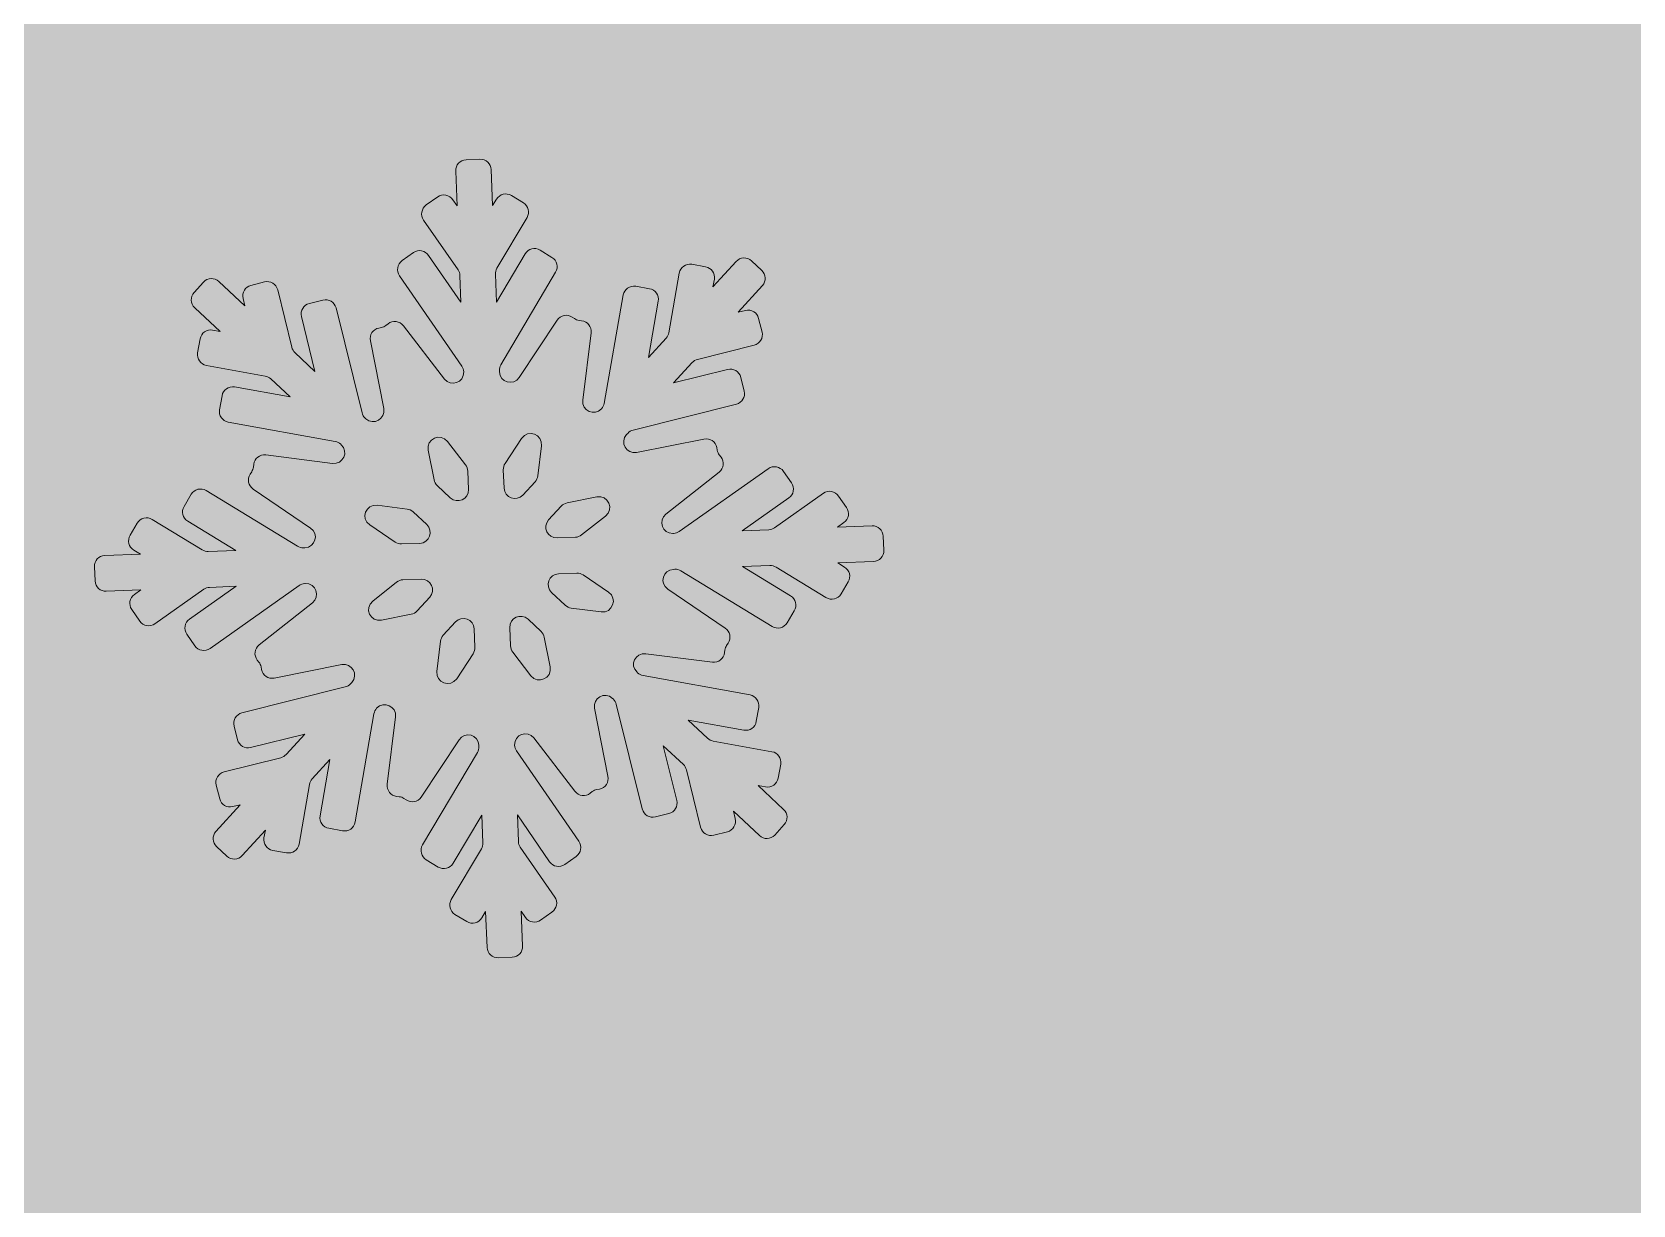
# Model space of a CAD drawing. Header units: millimetres. Extents: x 7 to 184, y -113 to -15.
# Drawn here: x 162.42 to 173.38, y -66.57 to -58.55 of the extents above; entities that cross this region are included whole.
import ezdxf

# ---------------------------------------------------------------- set-up
doc = ezdxf.new("R2010")
doc.units = ezdxf.units.MM
doc.header["$MEASUREMENT"] = 0
doc.layers.add('engraving', color=7, linetype='Continuous')
doc.layers.add('Layer 1', color=7, linetype='Continuous')

msp = doc.modelspace()

# ---------------------------------------------------------------- hatches: boundary and pattern name
at = {"layer": 'Layer 1'}
h = msp.add_hatch(color=2, dxfattribs=at)
h.dxf.hatch_style = 2
edge = h.paths.add_edge_path()
edge.add_spline(control_points=[(180.995, -53.469), (178.767, -48.299), (175.73, -43.788), (171.88, -39.938), (168.03, -36.088), (163.518, -33.05), (158.349, -30.823), (155.446, -29.574), (152.43, -28.675), (149.302, -28.126), (148.522, -26.725), (147.075, -25.741), (145.396, -25.613), (146.901, -24.497), (147.881, -22.714), (147.881, -20.697), (147.881, -17.317), (145.14, -14.576), (141.76, -14.576), (138.38, -14.576), (135.639, -17.317), (135.639, -20.697), (135.639, -22.714), (136.619, -24.497), (138.124, -25.613), (136.445, -25.741), (134.998, -26.725), (134.218, -28.126), (131.089, -28.675), (128.074, -29.574), (125.173, -30.823), (120.001, -33.05), (115.491, -36.088), (111.642, -39.938), (107.792, -43.788), (104.753, -48.299), (102.526, -53.469), (100.299, -58.64), (99.186, -64.169), (99.186, -70.057), (99.186, -75.945), (100.299, -81.476), (102.526, -86.645), (104.753, -91.817), (107.792, -96.327), (111.642, -100.176), (115.491, -104.026), (120.001, -107.066), (125.173, -109.291), (130.342, -111.517), (135.873, -112.632), (141.761, -112.632), (147.648, -112.632), (153.178, -111.517), (158.349, -109.291), (163.518, -107.066), (168.03, -104.026), (171.88, -100.176), (175.73, -96.327), (178.767, -91.817), (180.995, -86.645), (183.221, -81.476), (184.335, -75.945), (184.335, -70.057), (184.335, -64.169), (183.221, -58.64), (180.995, -53.469)], knot_values=[0, 0, 0, 0, 1, 1, 1, 2, 2, 2, 3, 3, 3, 4, 4, 4, 5, 5, 5, 6, 6, 6, 7, 7, 7, 8, 8, 8, 9, 9, 9, 10, 10, 10, 11, 11, 11, 12, 12, 12, 13, 13, 13, 14, 14, 14, 15, 15, 15, 16, 16, 16, 17, 17, 17, 18, 18, 18, 19, 19, 19, 20, 20, 20, 21, 21, 21, 22, 22, 22, 22], degree=3, periodic=1)
edge = h.paths.add_edge_path()
edge.add_spline(control_points=[(137.953, -20.697), (137.953, -18.598), (139.661, -16.89), (141.76, -16.89), (143.86, -16.89), (145.567, -18.598), (145.567, -20.697), (145.567, -22.796), (143.86, -24.504), (141.76, -24.504), (139.661, -24.504), (137.953, -22.796), (137.953, -20.697)], knot_values=[0, 0, 0, 0, 1, 1, 1, 2, 2, 2, 3, 3, 3, 4, 4, 4, 4], degree=3, periodic=1)
edge = h.paths.add_edge_path()
edge.add_spline(control_points=[(158.575, -76.964), (157.631, -79.154), (156.368, -81.06), (154.782, -82.682), (153.197, -84.307), (151.309, -85.589), (149.121, -86.532), (146.93, -87.476), (144.591, -87.947), (142.1, -87.947), (139.609, -87.947), (137.268, -87.476), (135.08, -86.532), (132.89, -85.589), (130.984, -84.307), (129.362, -82.682), (127.738, -81.06), (126.455, -79.154), (125.512, -76.964), (124.567, -74.776), (124.097, -72.435), (124.097, -69.944), (124.097, -67.453), (124.567, -65.114), (125.512, -62.924), (126.455, -60.735), (127.738, -58.847), (129.362, -57.262), (130.984, -55.677), (132.89, -54.414), (135.08, -53.469), (137.268, -52.526), (139.609, -52.053), (142.1, -52.053), (144.591, -52.053), (146.93, -52.526), (149.121, -53.469), (151.309, -54.414), (153.197, -55.677), (154.782, -57.262), (156.368, -58.847), (157.631, -60.735), (158.575, -62.924), (159.518, -65.114), (159.99, -67.453), (159.99, -69.944), (159.99, -72.435), (159.518, -74.776), (158.575, -76.964)], knot_values=[0, 0, 0, 0, 1, 1, 1, 2, 2, 2, 3, 3, 3, 4, 4, 4, 5, 5, 5, 6, 6, 6, 7, 7, 7, 8, 8, 8, 9, 9, 9, 10, 10, 10, 11, 11, 11, 12, 12, 12, 13, 13, 13, 14, 14, 14, 15, 15, 15, 16, 16, 16, 16], degree=3, periodic=1)

# ---------------------------------------------------------------- linework, layer by layer
at = {"layer": 'engraving', "lineweight": 0}
for points, knots in [([(168.249, -61.997), (168.247, -61.956), (168.213, -61.924), (168.172, -61.926), (168.172, -61.926), (167.936, -61.935), (167.936, -61.935), (167.936, -61.935), (167.98, -61.904), (167.98, -61.904), (168.013, -61.88), (168.021, -61.835), (167.998, -61.801), (167.998, -61.801), (167.943, -61.722), (167.943, -61.722), (167.919, -61.688), (167.873, -61.679), (167.839, -61.703), (167.839, -61.703), (167.505, -61.939), (167.505, -61.939), (167.493, -61.948), (167.479, -61.952), (167.465, -61.953), (167.465, -61.953), (167.284, -61.96), (167.284, -61.96), (167.284, -61.96), (167.602, -61.735), (167.602, -61.735), (167.636, -61.712), (167.644, -61.666), (167.621, -61.632), (167.621, -61.632), (167.566, -61.553), (167.566, -61.553), (167.542, -61.519), (167.496, -61.511), (167.462, -61.535), (167.462, -61.535), (166.853, -61.965), (166.853, -61.965), (166.842, -61.973), (166.828, -61.978), (166.813, -61.978), (166.813, -61.978), (166.81, -61.978), (166.81, -61.978), (166.738, -61.981), (166.705, -61.89), (166.761, -61.846), (166.761, -61.846), (167.126, -61.558), (167.126, -61.558), (167.158, -61.533), (167.164, -61.487), (167.139, -61.455), (167.139, -61.455), (167.127, -61.44), (167.127, -61.44), (167.12, -61.431), (167.116, -61.42), (167.113, -61.409), (167.113, -61.409), (167.11, -61.39), (167.11, -61.39), (167.102, -61.35), (167.063, -61.324), (167.022, -61.332), (167.022, -61.332), (166.561, -61.424), (166.561, -61.424), (166.491, -61.438), (166.444, -61.354), (166.492, -61.301), (166.492, -61.301), (166.5, -61.293), (166.5, -61.293), (166.51, -61.282), (166.522, -61.274), (166.537, -61.271), (166.537, -61.271), (167.244, -61.093), (167.244, -61.093), (167.283, -61.083), (167.307, -61.043), (167.298, -61.004), (167.298, -61.004), (167.274, -60.91), (167.274, -60.91), (167.264, -60.87), (167.224, -60.845), (167.184, -60.855), (167.184, -60.855), (166.814, -60.948), (166.814, -60.948), (166.814, -60.948), (166.942, -60.809), (166.942, -60.809), (166.951, -60.798), (166.964, -60.79), (166.978, -60.787), (166.978, -60.787), (167.366, -60.689), (167.366, -60.689), (167.405, -60.679), (167.43, -60.639), (167.42, -60.6), (167.42, -60.6), (167.396, -60.506), (167.396, -60.506), (167.387, -60.466), (167.346, -60.442), (167.306, -60.452), (167.306, -60.452), (167.256, -60.464), (167.256, -60.464), (167.256, -60.464), (167.422, -60.282), (167.422, -60.282), (167.449, -60.252), (167.447, -60.206), (167.418, -60.178), (167.418, -60.178), (167.347, -60.112), (167.347, -60.112), (167.317, -60.084), (167.27, -60.086), (167.242, -60.117), (167.242, -60.117), (167.083, -60.29), (167.083, -60.29), (167.083, -60.29), (167.093, -60.238), (167.093, -60.238), (167.1, -60.198), (167.073, -60.16), (167.033, -60.153), (167.033, -60.153), (166.939, -60.136), (166.939, -60.136), (166.898, -60.129), (166.86, -60.156), (166.853, -60.196), (166.853, -60.196), (166.782, -60.604), (166.782, -60.604), (166.779, -60.618), (166.773, -60.631), (166.763, -60.641), (166.763, -60.641), (166.642, -60.774), (166.642, -60.774), (166.642, -60.774), (166.709, -60.389), (166.709, -60.389), (166.716, -60.349), (166.689, -60.31), (166.649, -60.303), (166.649, -60.303), (166.555, -60.286), (166.555, -60.286), (166.515, -60.279), (166.476, -60.306), (166.469, -60.346), (166.469, -60.346), (166.34, -61.088), (166.34, -61.088), (166.337, -61.102), (166.331, -61.115), (166.321, -61.125), (166.321, -61.125), (166.321, -61.125), (166.321, -61.125), (166.273, -61.179), (166.184, -61.138), (166.193, -61.066), (166.193, -61.066), (166.249, -60.604), (166.249, -60.604), (166.254, -60.564), (166.225, -60.527), (166.185, -60.522), (166.185, -60.522), (166.167, -60.52), (166.167, -60.52), (166.156, -60.518), (166.145, -60.514), (166.135, -60.507), (166.135, -60.507), (166.12, -60.497), (166.12, -60.497), (166.086, -60.474), (166.04, -60.483), (166.017, -60.518), (166.017, -60.518), (165.758, -60.91), (165.758, -60.91), (165.718, -60.97), (165.625, -60.944), (165.622, -60.872), (165.622, -60.872), (165.622, -60.864), (165.622, -60.864), (165.621, -60.849), (165.625, -60.835), (165.632, -60.823), (165.632, -60.823), (166.007, -60.19), (166.007, -60.19), (166.028, -60.155), (166.017, -60.11), (165.982, -60.089), (165.982, -60.089), (165.9, -60.039), (165.9, -60.039), (165.865, -60.017), (165.819, -60.029), (165.798, -60.064), (165.798, -60.064), (165.603, -60.394), (165.603, -60.394), (165.603, -60.394), (165.595, -60.204), (165.595, -60.204), (165.595, -60.19), (165.598, -60.176), (165.605, -60.163), (165.605, -60.163), (165.811, -59.816), (165.811, -59.816), (165.832, -59.781), (165.821, -59.736), (165.786, -59.715), (165.786, -59.715), (165.704, -59.665), (165.704, -59.665), (165.669, -59.644), (165.623, -59.655), (165.602, -59.691), (165.602, -59.691), (165.576, -59.734), (165.576, -59.734), (165.576, -59.734), (165.566, -59.488), (165.566, -59.488), (165.564, -59.448), (165.53, -59.416), (165.489, -59.417), (165.489, -59.417), (165.394, -59.421), (165.394, -59.421), (165.353, -59.423), (165.321, -59.457), (165.323, -59.498), (165.323, -59.498), (165.332, -59.735), (165.332, -59.735), (165.332, -59.735), (165.304, -59.694), (165.304, -59.694), (165.28, -59.66), (165.233, -59.651), (165.2, -59.675), (165.2, -59.675), (165.122, -59.73), (165.122, -59.73), (165.088, -59.754), (165.08, -59.8), (165.103, -59.833), (165.103, -59.833), (165.339, -60.173), (165.339, -60.173), (165.347, -60.185), (165.351, -60.198), (165.352, -60.213), (165.352, -60.213), (165.359, -60.395), (165.359, -60.395), (165.359, -60.395), (165.138, -60.075), (165.138, -60.075), (165.115, -60.041), (165.068, -60.032), (165.034, -60.056), (165.034, -60.056), (164.956, -60.111), (164.956, -60.111), (164.923, -60.135), (164.915, -60.181), (164.938, -60.214), (164.938, -60.214), (165.365, -60.833), (165.365, -60.833), (165.373, -60.844), (165.378, -60.858), (165.378, -60.872), (165.378, -60.872), (165.378, -60.873), (165.378, -60.873), (165.381, -60.945), (165.29, -60.979), (165.246, -60.921), (165.246, -60.921), (164.965, -60.556), (164.965, -60.556), (164.939, -60.524), (164.892, -60.518), (164.86, -60.543), (164.86, -60.543), (164.846, -60.554), (164.846, -60.554), (164.837, -60.561), (164.826, -60.566), (164.815, -60.569), (164.815, -60.569), (164.797, -60.572), (164.797, -60.572), (164.757, -60.58), (164.731, -60.619), (164.739, -60.659), (164.739, -60.659), (164.831, -61.124), (164.831, -61.124), (164.845, -61.195), (164.76, -61.242), (164.707, -61.193), (164.707, -61.193), (164.703, -61.189), (164.703, -61.189), (164.692, -61.179), (164.685, -61.166), (164.682, -61.152), (164.682, -61.152), (164.504, -60.435), (164.504, -60.435), (164.494, -60.395), (164.454, -60.371), (164.414, -60.381), (164.414, -60.381), (164.322, -60.404), (164.322, -60.404), (164.282, -60.414), (164.258, -60.454), (164.268, -60.494), (164.268, -60.494), (164.36, -60.869), (164.36, -60.869), (164.36, -60.869), (164.223, -60.74), (164.223, -60.74), (164.213, -60.731), (164.205, -60.718), (164.202, -60.704), (164.202, -60.704), (164.105, -60.311), (164.105, -60.311), (164.095, -60.271), (164.054, -60.247), (164.015, -60.256), (164.015, -60.256), (163.922, -60.28), (163.922, -60.28), (163.883, -60.29), (163.859, -60.33), (163.868, -60.369), (163.868, -60.369), (163.881, -60.42), (163.881, -60.42), (163.881, -60.42), (163.703, -60.254), (163.703, -60.254), (163.673, -60.226), (163.625, -60.227), (163.597, -60.258), (163.597, -60.258), (163.533, -60.329), (163.533, -60.329), (163.505, -60.359), (163.507, -60.405), (163.537, -60.433), (163.537, -60.433), (163.711, -60.596), (163.711, -60.596), (163.711, -60.596), (163.66, -60.587), (163.66, -60.587), (163.62, -60.579), (163.581, -60.606), (163.574, -60.647), (163.574, -60.647), (163.557, -60.742), (163.557, -60.742), (163.55, -60.782), (163.577, -60.821), (163.617, -60.828), (163.617, -60.828), (164.02, -60.901), (164.02, -60.901), (164.034, -60.903), (164.047, -60.91), (164.057, -60.92), (164.057, -60.92), (164.191, -61.044), (164.191, -61.044), (164.191, -61.044), (163.81, -60.975), (163.81, -60.975), (163.769, -60.968), (163.731, -60.995), (163.724, -61.036), (163.724, -61.036), (163.707, -61.131), (163.707, -61.131), (163.7, -61.171), (163.727, -61.209), (163.767, -61.217), (163.767, -61.217), (164.499, -61.349), (164.499, -61.349), (164.513, -61.352), (164.526, -61.358), (164.537, -61.368), (164.537, -61.368), (164.54, -61.371), (164.54, -61.371), (164.593, -61.42), (164.552, -61.508), (164.48, -61.499), (164.48, -61.499), (164.024, -61.441), (164.024, -61.441), (163.983, -61.436), (163.946, -61.465), (163.941, -61.505), (163.941, -61.505), (163.939, -61.524), (163.939, -61.524), (163.937, -61.535), (163.933, -61.546), (163.927, -61.556), (163.927, -61.556), (163.917, -61.572), (163.917, -61.572), (163.894, -61.606), (163.903, -61.651), (163.937, -61.674), (163.937, -61.674), (164.33, -61.941), (164.33, -61.941), (164.389, -61.981), (164.363, -62.073), (164.291, -62.076), (164.291, -62.076), (164.282, -62.076), (164.282, -62.076), (164.267, -62.077), (164.253, -62.073), (164.24, -62.066), (164.24, -62.066), (163.615, -61.685), (163.615, -61.685), (163.58, -61.663), (163.534, -61.675), (163.513, -61.71), (163.513, -61.71), (163.464, -61.793), (163.464, -61.793), (163.443, -61.828), (163.454, -61.873), (163.489, -61.894), (163.489, -61.894), (163.818, -62.094), (163.818, -62.094), (163.818, -62.094), (163.63, -62.102), (163.63, -62.102), (163.616, -62.102), (163.602, -62.098), (163.589, -62.091), (163.589, -62.091), (163.247, -61.882), (163.247, -61.882), (163.211, -61.861), (163.165, -61.872), (163.144, -61.908), (163.144, -61.908), (163.095, -61.99), (163.095, -61.99), (163.074, -62.025), (163.086, -62.071), (163.12, -62.092), (163.12, -62.092), (163.166, -62.12), (163.166, -62.12), (163.166, -62.12), (162.922, -62.129), (162.922, -62.129), (162.881, -62.131), (162.85, -62.165), (162.851, -62.206), (162.851, -62.206), (162.855, -62.303), (162.855, -62.303), (162.857, -62.344), (162.891, -62.376), (162.932, -62.374), (162.932, -62.374), (163.168, -62.365), (163.168, -62.365), (163.168, -62.365), (163.124, -62.396), (163.124, -62.396), (163.091, -62.419), (163.083, -62.465), (163.106, -62.499), (163.106, -62.499), (163.161, -62.578), (163.161, -62.578), (163.185, -62.612), (163.231, -62.62), (163.265, -62.596), (163.265, -62.596), (163.599, -62.36), (163.599, -62.36), (163.611, -62.352), (163.625, -62.347), (163.639, -62.347), (163.639, -62.347), (163.82, -62.34), (163.82, -62.34), (163.82, -62.34), (163.501, -62.564), (163.501, -62.564), (163.468, -62.588), (163.46, -62.634), (163.483, -62.667), (163.483, -62.667), (163.538, -62.747), (163.538, -62.747), (163.562, -62.78), (163.608, -62.789), (163.642, -62.765), (163.642, -62.765), (164.251, -62.335), (164.251, -62.335), (164.262, -62.327), (164.276, -62.322), (164.291, -62.321), (164.291, -62.321), (164.294, -62.321), (164.294, -62.321), (164.366, -62.318), (164.399, -62.409), (164.343, -62.454), (164.343, -62.454), (163.978, -62.741), (163.978, -62.741), (163.946, -62.766), (163.94, -62.812), (163.965, -62.845), (163.965, -62.845), (163.977, -62.86), (163.977, -62.86), (163.984, -62.869), (163.988, -62.879), (163.991, -62.891), (163.991, -62.891), (163.994, -62.909), (163.994, -62.909), (164.002, -62.95), (164.041, -62.976), (164.081, -62.968), (164.081, -62.968), (164.543, -62.876), (164.543, -62.876), (164.613, -62.862), (164.66, -62.946), (164.612, -62.999), (164.612, -62.999), (164.604, -63.007), (164.604, -63.007), (164.594, -63.018), (164.582, -63.025), (164.567, -63.029), (164.567, -63.029), (163.86, -63.206), (163.86, -63.206), (163.821, -63.216), (163.797, -63.256), (163.806, -63.296), (163.806, -63.296), (163.83, -63.39), (163.83, -63.39), (163.84, -63.43), (163.88, -63.454), (163.92, -63.444), (163.92, -63.444), (164.29, -63.351), (164.29, -63.351), (164.29, -63.351), (164.162, -63.491), (164.162, -63.491), (164.153, -63.502), (164.14, -63.509), (164.126, -63.513), (164.126, -63.513), (163.738, -63.61), (163.738, -63.61), (163.699, -63.62), (163.674, -63.66), (163.684, -63.7), (163.684, -63.7), (163.708, -63.794), (163.708, -63.794), (163.717, -63.834), (163.758, -63.858), (163.798, -63.848), (163.798, -63.848), (163.848, -63.835), (163.848, -63.835), (163.848, -63.835), (163.682, -64.017), (163.682, -64.017), (163.655, -64.047), (163.657, -64.094), (163.686, -64.121), (163.686, -64.121), (163.756, -64.187), (163.756, -64.187), (163.787, -64.215), (163.834, -64.213), (163.862, -64.183), (163.862, -64.183), (164.021, -64.009), (164.021, -64.009), (164.021, -64.009), (164.011, -64.061), (164.011, -64.061), (164.004, -64.101), (164.031, -64.14), (164.071, -64.147), (164.071, -64.147), (164.165, -64.164), (164.165, -64.164), (164.206, -64.171), (164.244, -64.144), (164.251, -64.104), (164.251, -64.104), (164.322, -63.696), (164.322, -63.696), (164.325, -63.682), (164.331, -63.669), (164.341, -63.658), (164.341, -63.658), (164.462, -63.525), (164.462, -63.525), (164.462, -63.525), (164.395, -63.911), (164.395, -63.911), (164.388, -63.951), (164.415, -63.989), (164.455, -63.996), (164.455, -63.996), (164.549, -64.013), (164.549, -64.013), (164.589, -64.021), (164.628, -63.994), (164.635, -63.953), (164.635, -63.953), (164.764, -63.212), (164.764, -63.212), (164.767, -63.198), (164.773, -63.185), (164.782, -63.174), (164.782, -63.174), (164.782, -63.174), (164.782, -63.174), (164.831, -63.121), (164.92, -63.162), (164.911, -63.233), (164.911, -63.233), (164.855, -63.695), (164.855, -63.695), (164.85, -63.736), (164.878, -63.773), (164.919, -63.778), (164.919, -63.778), (164.937, -63.78), (164.937, -63.78), (164.948, -63.781), (164.959, -63.786), (164.969, -63.792), (164.969, -63.792), (164.984, -63.802), (164.984, -63.802), (165.018, -63.825), (165.064, -63.816), (165.087, -63.782), (165.087, -63.782), (165.346, -63.39), (165.346, -63.39), (165.386, -63.33), (165.479, -63.356), (165.482, -63.428), (165.482, -63.428), (165.482, -63.436), (165.482, -63.436), (165.483, -63.45), (165.479, -63.465), (165.472, -63.477), (165.472, -63.477), (165.096, -64.11), (165.096, -64.11), (165.076, -64.145), (165.087, -64.19), (165.122, -64.211), (165.122, -64.211), (165.203, -64.261), (165.203, -64.261), (165.239, -64.282), (165.285, -64.271), (165.306, -64.235), (165.306, -64.235), (165.501, -63.906), (165.501, -63.906), (165.501, -63.906), (165.509, -64.095), (165.509, -64.095), (165.509, -64.11), (165.506, -64.124), (165.499, -64.136), (165.499, -64.136), (165.293, -64.484), (165.293, -64.484), (165.272, -64.518), (165.283, -64.564), (165.318, -64.585), (165.318, -64.585), (165.4, -64.634), (165.4, -64.634), (165.435, -64.656), (165.481, -64.645), (165.502, -64.609), (165.502, -64.609), (165.528, -64.565), (165.528, -64.565), (165.528, -64.565), (165.538, -64.811), (165.538, -64.811), (165.539, -64.852), (165.574, -64.884), (165.615, -64.882), (165.615, -64.882), (165.71, -64.879), (165.71, -64.879), (165.751, -64.877), (165.783, -64.843), (165.781, -64.802), (165.781, -64.802), (165.772, -64.564), (165.772, -64.564), (165.772, -64.564), (165.8, -64.606), (165.8, -64.606), (165.824, -64.64), (165.871, -64.648), (165.904, -64.624), (165.904, -64.624), (165.982, -64.569), (165.982, -64.569), (166.016, -64.546), (166.024, -64.5), (166.001, -64.467), (166.001, -64.467), (165.765, -64.126), (165.765, -64.126), (165.757, -64.115), (165.753, -64.101), (165.752, -64.087), (165.752, -64.087), (165.745, -63.905), (165.745, -63.905), (165.745, -63.905), (165.966, -64.225), (165.966, -64.225), (165.989, -64.259), (166.036, -64.267), (166.07, -64.243), (166.07, -64.243), (166.148, -64.188), (166.148, -64.188), (166.181, -64.165), (166.189, -64.119), (166.166, -64.085), (166.166, -64.085), (165.739, -63.467), (165.739, -63.467), (165.731, -63.455), (165.726, -63.442), (165.726, -63.428), (165.726, -63.428), (165.726, -63.427), (165.726, -63.427), (165.723, -63.354), (165.814, -63.321), (165.858, -63.378), (165.858, -63.378), (166.139, -63.743), (166.139, -63.743), (166.165, -63.776), (166.212, -63.782), (166.244, -63.756), (166.244, -63.756), (166.258, -63.745), (166.258, -63.745), (166.267, -63.738), (166.278, -63.733), (166.289, -63.731), (166.289, -63.731), (166.307, -63.728), (166.307, -63.728), (166.347, -63.72), (166.373, -63.681), (166.365, -63.64), (166.365, -63.64), (166.273, -63.175), (166.273, -63.175), (166.259, -63.105), (166.344, -63.057), (166.397, -63.107), (166.397, -63.107), (166.401, -63.111), (166.401, -63.111), (166.412, -63.121), (166.419, -63.133), (166.422, -63.147), (166.422, -63.147), (166.6, -63.864), (166.6, -63.864), (166.61, -63.904), (166.65, -63.928), (166.69, -63.918), (166.69, -63.918), (166.782, -63.895), (166.782, -63.895), (166.822, -63.885), (166.846, -63.845), (166.836, -63.806), (166.836, -63.806), (166.743, -63.431), (166.743, -63.431), (166.743, -63.431), (166.881, -63.559), (166.881, -63.559), (166.891, -63.569), (166.898, -63.582), (166.902, -63.596), (166.902, -63.596), (166.999, -63.989), (166.999, -63.989), (167.009, -64.029), (167.05, -64.053), (167.089, -64.043), (167.089, -64.043), (167.182, -64.02), (167.182, -64.02), (167.221, -64.01), (167.245, -63.97), (167.236, -63.93), (167.236, -63.93), (167.223, -63.879), (167.223, -63.879), (167.223, -63.879), (167.401, -64.046), (167.401, -64.046), (167.431, -64.074), (167.479, -64.072), (167.506, -64.042), (167.506, -64.042), (167.571, -63.971), (167.571, -63.971), (167.599, -63.941), (167.597, -63.894), (167.567, -63.867), (167.567, -63.867), (167.393, -63.704), (167.393, -63.704), (167.393, -63.704), (167.444, -63.713), (167.444, -63.713), (167.484, -63.72), (167.523, -63.693), (167.53, -63.653), (167.53, -63.653), (167.547, -63.557), (167.547, -63.557), (167.554, -63.517), (167.527, -63.479), (167.487, -63.472), (167.487, -63.472), (167.084, -63.399), (167.084, -63.399), (167.07, -63.396), (167.057, -63.39), (167.047, -63.38), (167.047, -63.38), (166.913, -63.255), (166.913, -63.255), (166.913, -63.255), (167.294, -63.324), (167.294, -63.324), (167.335, -63.332), (167.373, -63.305), (167.38, -63.264), (167.38, -63.264), (167.397, -63.169), (167.397, -63.169), (167.404, -63.129), (167.377, -63.09), (167.337, -63.083), (167.337, -63.083), (166.605, -62.951), (166.605, -62.951), (166.591, -62.948), (166.577, -62.942), (166.567, -62.932), (166.567, -62.932), (166.564, -62.928), (166.564, -62.928), (166.511, -62.879), (166.552, -62.792), (166.624, -62.801), (166.624, -62.801), (167.08, -62.859), (167.08, -62.859), (167.121, -62.864), (167.158, -62.835), (167.163, -62.794), (167.163, -62.794), (167.165, -62.776), (167.165, -62.776), (167.167, -62.764), (167.171, -62.753), (167.177, -62.744), (167.177, -62.744), (167.187, -62.728), (167.187, -62.728), (167.21, -62.694), (167.201, -62.648), (167.167, -62.626), (167.167, -62.626), (166.774, -62.359), (166.774, -62.359), (166.715, -62.319), (166.741, -62.226), (166.813, -62.224), (166.813, -62.224), (166.822, -62.223), (166.822, -62.223), (166.837, -62.223), (166.851, -62.226), (166.863, -62.234), (166.863, -62.234), (167.489, -62.615), (167.489, -62.615), (167.524, -62.636), (167.57, -62.625), (167.591, -62.589), (167.591, -62.589), (167.64, -62.507), (167.64, -62.507), (167.661, -62.472), (167.65, -62.427), (167.615, -62.405), (167.615, -62.405), (167.286, -62.205), (167.286, -62.205), (167.286, -62.205), (167.473, -62.198), (167.473, -62.198), (167.488, -62.197), (167.502, -62.201), (167.515, -62.209), (167.515, -62.209), (167.857, -62.417), (167.857, -62.417), (167.893, -62.439), (167.939, -62.427), (167.96, -62.392), (167.96, -62.392), (168.009, -62.309), (168.009, -62.309), (168.03, -62.274), (168.018, -62.229), (167.984, -62.208), (167.984, -62.208), (167.938, -62.18), (167.938, -62.18), (167.938, -62.18), (168.182, -62.171), (168.182, -62.171), (168.222, -62.169), (168.254, -62.134), (168.253, -62.093), (168.253, -62.093), (168.249, -61.997), (168.249, -61.997)], [0, 0, 0, 0, 1, 1, 1, 2, 2, 2, 3, 3, 3, 4, 4, 4, 5, 5, 5, 6, 6, 6, 7, 7, 7, 8, 8, 8, 9, 9, 9, 10, 10, 10, 11, 11, 11, 12, 12, 12, 13, 13, 13, 14, 14, 14, 15, 15, 15, 16, 16, 16, 17, 17, 17, 18, 18, 18, 19, 19, 19, 20, 20, 20, 21, 21, 21, 22, 22, 22, 23, 23, 23, 24, 24, 24, 25, 25, 25, 26, 26, 26, 27, 27, 27, 28, 28, 28, 29, 29, 29, 30, 30, 30, 31, 31, 31, 32, 32, 32, 33, 33, 33, 34, 34, 34, 35, 35, 35, 36, 36, 36, 37, 37, 37, 38, 38, 38, 39, 39, 39, 40, 40, 40, 41, 41, 41, 42, 42, 42, 43, 43, 43, 44, 44, 44, 45, 45, 45, 46, 46, 46, 47, 47, 47, 48, 48, 48, 49, 49, 49, 50, 50, 50, 51, 51, 51, 52, 52, 52, 53, 53, 53, 54, 54, 54, 55, 55, 55, 56, 56, 56, 57, 57, 57, 58, 58, 58, 59, 59, 59, 60, 60, 60, 61, 61, 61, 62, 62, 62, 63, 63, 63, 64, 64, 64, 65, 65, 65, 66, 66, 66, 67, 67, 67, 68, 68, 68, 69, 69, 69, 70, 70, 70, 71, 71, 71, 72, 72, 72, 73, 73, 73, 74, 74, 74, 75, 75, 75, 76, 76, 76, 77, 77, 77, 78, 78, 78, 79, 79, 79, 80, 80, 80, 81, 81, 81, 82, 82, 82, 83, 83, 83, 84, 84, 84, 85, 85, 85, 86, 86, 86, 87, 87, 87, 88, 88, 88, 89, 89, 89, 90, 90, 90, 91, 91, 91, 92, 92, 92, 93, 93, 93, 94, 94, 94, 95, 95, 95, 96, 96, 96, 97, 97, 97, 98, 98, 98, 99, 99, 99, 100, 100, 100, 101, 101, 101, 102, 102, 102, 103, 103, 103, 104, 104, 104, 105, 105, 105, 106, 106, 106, 107, 107, 107, 108, 108, 108, 109, 109, 109, 110, 110, 110, 111, 111, 111, 112, 112, 112, 113, 113, 113, 114, 114, 114, 115, 115, 115, 116, 116, 116, 117, 117, 117, 118, 118, 118, 119, 119, 119, 120, 120, 120, 121, 121, 121, 122, 122, 122, 123, 123, 123, 124, 124, 124, 125, 125, 125, 126, 126, 126, 127, 127, 127, 128, 128, 128, 129, 129, 129, 130, 130, 130, 131, 131, 131, 132, 132, 132, 133, 133, 133, 134, 134, 134, 135, 135, 135, 136, 136, 136, 137, 137, 137, 138, 138, 138, 139, 139, 139, 140, 140, 140, 141, 141, 141, 142, 142, 142, 143, 143, 143, 144, 144, 144, 145, 145, 145, 146, 146, 146, 147, 147, 147, 148, 148, 148, 149, 149, 149, 150, 150, 150, 151, 151, 151, 152, 152, 152, 153, 153, 153, 154, 154, 154, 155, 155, 155, 156, 156, 156, 157, 157, 157, 158, 158, 158, 159, 159, 159, 160, 160, 160, 161, 161, 161, 162, 162, 162, 163, 163, 163, 164, 164, 164, 165, 165, 165, 166, 166, 166, 167, 167, 167, 168, 168, 168, 169, 169, 169, 170, 170, 170, 171, 171, 171, 172, 172, 172, 173, 173, 173, 174, 174, 174, 175, 175, 175, 176, 176, 176, 177, 177, 177, 178, 178, 178, 179, 179, 179, 180, 180, 180, 181, 181, 181, 182, 182, 182, 183, 183, 183, 184, 184, 184, 185, 185, 185, 186, 186, 186, 187, 187, 187, 188, 188, 188, 189, 189, 189, 190, 190, 190, 191, 191, 191, 192, 192, 192, 193, 193, 193, 194, 194, 194, 195, 195, 195, 196, 196, 196, 197, 197, 197, 198, 198, 198, 199, 199, 199, 200, 200, 200, 201, 201, 201, 202, 202, 202, 203, 203, 203, 204, 204, 204, 205, 205, 205, 206, 206, 206, 207, 207, 207, 208, 208, 208, 209, 209, 209, 210, 210, 210, 211, 211, 211, 212, 212, 212, 213, 213, 213, 214, 214, 214, 215, 215, 215, 216, 216, 216, 217, 217, 217, 218, 218, 218, 219, 219, 219, 220, 220, 220, 221, 221, 221, 222, 222, 222, 223, 223, 223, 224, 224, 224, 225, 225, 225, 226, 226, 226, 227, 227, 227, 228, 228, 228, 229, 229, 229, 230, 230, 230, 231, 231, 231, 232, 232, 232, 233, 233, 233, 234, 234, 234, 235, 235, 235, 236, 236, 236, 237, 237, 237, 238, 238, 238, 239, 239, 239, 240, 240, 240, 241, 241, 241, 242, 242, 242, 243, 243, 243, 244, 244, 244, 245, 245, 245, 246, 246, 246, 247, 247, 247, 248, 248, 248, 249, 249, 249, 250, 250, 250, 251, 251, 251, 252, 252, 252, 253, 253, 253, 254, 254, 254, 255, 255, 255, 256, 256, 256, 257, 257, 257, 258, 258, 258, 259, 259, 259, 260, 260, 260, 261, 261, 261, 262, 262, 262, 263, 263, 263, 264, 264, 264, 265, 265, 265, 266, 266, 266, 267, 267, 267, 268, 268, 268, 269, 269, 269, 270, 270, 270, 271, 271, 271, 272, 272, 272, 273, 273, 273, 274, 274, 274, 275, 275, 275, 276, 276, 276, 277, 277, 277, 278, 278, 278, 279, 279, 279, 280, 280, 280, 281, 281, 281, 282, 282, 282, 283, 283, 283, 284, 284, 284, 285, 285, 285, 286, 286, 286, 287, 287, 287, 288, 288, 288, 289, 289, 289, 290, 290, 290, 291, 291, 291, 292, 292, 292, 293, 293, 293, 294, 294, 294, 295, 295, 295, 296, 296, 296, 297, 297, 297, 298, 298, 298, 299, 299, 299, 300, 300, 300, 301, 301, 301, 302, 302, 302, 303, 303, 303, 304, 304, 304, 305, 305, 305, 306, 306, 306, 307, 307, 307, 308, 308, 308, 309, 309, 309, 310, 310, 310, 311, 311, 311, 312, 312, 312, 313, 313, 313, 314, 314, 314, 315, 315, 315, 316, 316, 316, 317, 317, 317, 318, 318, 318, 319, 319, 319, 320, 320, 320, 321, 321, 321, 322, 322, 322, 323, 323, 323, 324, 324, 324, 325, 325, 325, 326, 326, 326, 327, 327, 327, 328, 328, 328, 329, 329, 329, 330, 330, 330, 331, 331, 331, 332, 332, 332, 333, 333, 333, 334, 334, 334, 335, 335, 335, 336, 336, 336, 336]), ([(165.266, -61.348), (165.266, -61.348), (165.391, -61.509), (165.391, -61.509), (165.4, -61.521), (165.405, -61.536), (165.406, -61.552), (165.406, -61.552), (165.411, -61.677), (165.411, -61.677), (165.414, -61.743), (165.335, -61.779), (165.286, -61.734), (165.286, -61.734), (165.197, -61.651), (165.197, -61.651), (165.186, -61.64), (165.178, -61.626), (165.175, -61.611), (165.175, -61.611), (165.135, -61.407), (165.135, -61.407), (165.12, -61.331), (165.218, -61.286), (165.266, -61.348)], [0, 0, 0, 0, 1, 1, 1, 2, 2, 2, 3, 3, 3, 4, 4, 4, 5, 5, 5, 6, 6, 6, 7, 7, 7, 8, 8, 8, 8]), ([(165.654, -61.668), (165.654, -61.668), (165.649, -61.543), (165.649, -61.543), (165.649, -61.527), (165.653, -61.512), (165.661, -61.499), (165.661, -61.499), (165.774, -61.328), (165.774, -61.328), (165.818, -61.263), (165.919, -61.3), (165.91, -61.378), (165.91, -61.378), (165.885, -61.583), (165.885, -61.583), (165.883, -61.599), (165.876, -61.613), (165.866, -61.624), (165.866, -61.624), (165.783, -61.715), (165.783, -61.715), (165.739, -61.764), (165.657, -61.734), (165.654, -61.668)], [0, 0, 0, 0, 1, 1, 1, 2, 2, 2, 3, 3, 3, 4, 4, 4, 5, 5, 5, 6, 6, 6, 7, 7, 7, 8, 8, 8, 8]), ([(164.909, -62.038), (164.909, -62.038), (164.735, -61.92), (164.735, -61.92), (164.67, -61.876), (164.708, -61.775), (164.786, -61.785), (164.786, -61.785), (164.99, -61.811), (164.99, -61.811), (165.005, -61.813), (165.02, -61.819), (165.031, -61.83), (165.031, -61.83), (165.125, -61.917), (165.125, -61.917), (165.173, -61.962), (165.143, -62.043), (165.077, -62.046), (165.077, -62.046), (164.953, -62.05), (164.953, -62.05), (164.937, -62.051), (164.922, -62.046), (164.909, -62.038)], [0, 0, 0, 0, 1, 1, 1, 2, 2, 2, 3, 3, 3, 4, 4, 4, 5, 5, 5, 6, 6, 6, 7, 7, 7, 8, 8, 8, 8]), ([(165.959, -61.885), (165.959, -61.885), (166.045, -61.791), (166.045, -61.791), (166.055, -61.78), (166.069, -61.772), (166.085, -61.769), (166.085, -61.769), (166.289, -61.728), (166.289, -61.728), (166.365, -61.713), (166.41, -61.811), (166.349, -61.859), (166.349, -61.859), (166.185, -61.988), (166.185, -61.988), (166.172, -61.998), (166.157, -62.004), (166.142, -62.004), (166.142, -62.004), (166.017, -62.009), (166.017, -62.009), (165.951, -62.012), (165.915, -61.934), (165.959, -61.885)], [0, 0, 0, 0, 1, 1, 1, 2, 2, 2, 3, 3, 3, 4, 4, 4, 5, 5, 5, 6, 6, 6, 7, 7, 7, 8, 8, 8, 8]), ([(165.145, -62.415), (165.145, -62.415), (165.059, -62.508), (165.059, -62.508), (165.049, -62.52), (165.035, -62.528), (165.019, -62.531), (165.019, -62.531), (164.815, -62.572), (164.815, -62.572), (164.739, -62.587), (164.694, -62.489), (164.755, -62.441), (164.755, -62.441), (164.919, -62.311), (164.919, -62.311), (164.932, -62.302), (164.947, -62.296), (164.962, -62.295), (164.962, -62.295), (165.087, -62.291), (165.087, -62.291), (165.153, -62.288), (165.189, -62.366), (165.145, -62.415)], [0, 0, 0, 0, 1, 1, 1, 2, 2, 2, 3, 3, 3, 4, 4, 4, 5, 5, 5, 6, 6, 6, 7, 7, 7, 8, 8, 8, 8]), ([(166.195, -62.262), (166.195, -62.262), (166.369, -62.38), (166.369, -62.38), (166.434, -62.424), (166.396, -62.525), (166.318, -62.515), (166.318, -62.515), (166.114, -62.489), (166.114, -62.489), (166.099, -62.487), (166.084, -62.48), (166.073, -62.47), (166.073, -62.47), (165.979, -62.382), (165.979, -62.382), (165.931, -62.337), (165.961, -62.257), (166.027, -62.254), (166.027, -62.254), (166.151, -62.249), (166.151, -62.249), (166.166, -62.249), (166.182, -62.253), (166.195, -62.262)], [0, 0, 0, 0, 1, 1, 1, 2, 2, 2, 3, 3, 3, 4, 4, 4, 5, 5, 5, 6, 6, 6, 7, 7, 7, 8, 8, 8, 8]), ([(165.45, -62.631), (165.45, -62.631), (165.455, -62.757), (165.455, -62.757), (165.455, -62.772), (165.451, -62.788), (165.442, -62.801), (165.442, -62.801), (165.33, -62.972), (165.33, -62.972), (165.286, -63.037), (165.185, -63), (165.194, -62.922), (165.194, -62.922), (165.219, -62.716), (165.219, -62.716), (165.221, -62.701), (165.228, -62.687), (165.238, -62.675), (165.238, -62.675), (165.321, -62.584), (165.321, -62.584), (165.365, -62.536), (165.447, -62.565), (165.45, -62.631)], [0, 0, 0, 0, 1, 1, 1, 2, 2, 2, 3, 3, 3, 4, 4, 4, 5, 5, 5, 6, 6, 6, 7, 7, 7, 8, 8, 8, 8]), ([(165.838, -62.952), (165.838, -62.952), (165.713, -62.79), (165.713, -62.79), (165.704, -62.778), (165.699, -62.763), (165.698, -62.748), (165.698, -62.748), (165.693, -62.623), (165.693, -62.623), (165.69, -62.556), (165.769, -62.52), (165.818, -62.565), (165.818, -62.565), (165.907, -62.649), (165.907, -62.649), (165.918, -62.66), (165.926, -62.674), (165.929, -62.689), (165.929, -62.689), (165.969, -62.892), (165.969, -62.892), (165.984, -62.969), (165.886, -63.014), (165.838, -62.952)], [0, 0, 0, 0, 1, 1, 1, 2, 2, 2, 3, 3, 3, 4, 4, 4, 5, 5, 5, 6, 6, 6, 7, 7, 7, 8, 8, 8, 8])]:
    msp.add_open_spline(points, degree=3, knots=knots, dxfattribs=at)
at = {"layer": 'Layer 1', "lineweight": 0}
msp.add_open_spline([(180.995, -53.469), (178.767, -48.299), (175.73, -43.788), (171.88, -39.938), (168.03, -36.088), (163.518, -33.05), (158.349, -30.823), (155.446, -29.574), (152.43, -28.675), (149.302, -28.126), (148.522, -26.725), (147.075, -25.741), (145.396, -25.613), (146.901, -24.497), (147.881, -22.714), (147.881, -20.697), (147.881, -17.317), (145.14, -14.576), (141.76, -14.576), (138.38, -14.576), (135.639, -17.317), (135.639, -20.697), (135.639, -22.714), (136.619, -24.497), (138.124, -25.613), (136.445, -25.741), (134.998, -26.725), (134.218, -28.126), (131.089, -28.675), (128.074, -29.574), (125.173, -30.823), (120.001, -33.05), (115.491, -36.088), (111.642, -39.938), (107.792, -43.788), (104.753, -48.299), (102.526, -53.469), (100.299, -58.64), (99.186, -64.169), (99.186, -70.057), (99.186, -75.945), (100.299, -81.476), (102.526, -86.645), (104.753, -91.817), (107.792, -96.327), (111.642, -100.176), (115.491, -104.026), (120.001, -107.066), (125.173, -109.291), (130.342, -111.517), (135.873, -112.632), (141.761, -112.632), (147.648, -112.632), (153.178, -111.517), (158.349, -109.291), (163.518, -107.066), (168.03, -104.026), (171.88, -100.176), (175.73, -96.327), (178.767, -91.817), (180.995, -86.645), (183.221, -81.476), (184.335, -75.945), (184.335, -70.057), (184.335, -64.169), (183.221, -58.64), (180.995, -53.469)], degree=3, knots=[0, 0, 0, 0, 1, 1, 1, 2, 2, 2, 3, 3, 3, 4, 4, 4, 5, 5, 5, 6, 6, 6, 7, 7, 7, 8, 8, 8, 9, 9, 9, 10, 10, 10, 11, 11, 11, 12, 12, 12, 13, 13, 13, 14, 14, 14, 15, 15, 15, 16, 16, 16, 17, 17, 17, 18, 18, 18, 19, 19, 19, 20, 20, 20, 21, 21, 21, 22, 22, 22, 22], dxfattribs=at)

doc.saveas('drawing.dxf')
